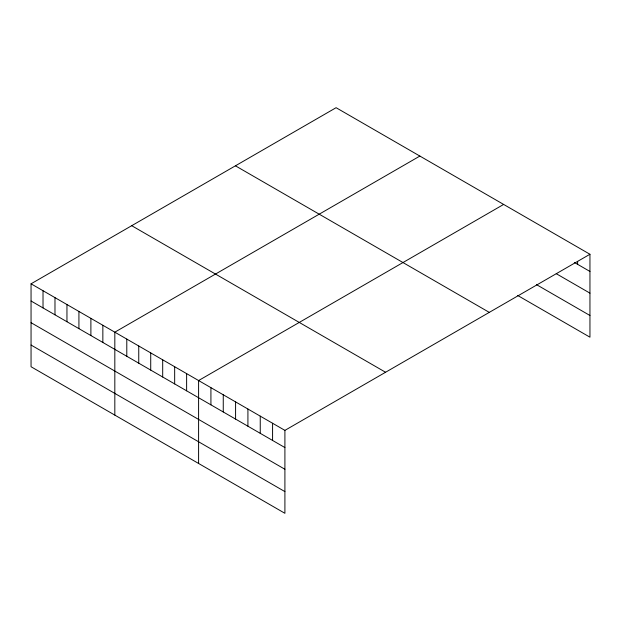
<?xml version="1.0" encoding="UTF-8"?>
<svg xmlns="http://www.w3.org/2000/svg" width="621" height="621" viewBox="0 0 621 621"><rect width="100%" height="100%" fill="white"/><g stroke="black" fill="none" stroke-linecap="round" stroke-linejoin="round"><path stroke-width="0.93" d="M589.95 254.261L284.907 430.376L284.907 513.303L31.05 366.739L31.05 283.813L336.093 107.697L589.95 254.261L589.95 337.187L517.611 295.425M419.866 156.065L114.823 332.181L114.823 415.1M503.639 204.433L198.596 380.549L198.596 463.468M574.332 262.435L589.95 271.455M556.245 273.682L589.95 293.143M536.521 284.643L589.95 315.491M235.429 165.815L489.286 312.379M131.714 225.695L385.571 372.258M31.05 283.813L284.907 430.376M31.05 301.006L284.907 447.562M31.05 322.695L284.907 469.259M31.05 345.043L284.907 491.607M577.623 261.464L577.623 264.329M272.58 423.258L272.58 440.444M260.246 416.14L260.246 433.326M247.919 409.022L247.919 426.208M235.584 401.903L235.584 419.09M223.257 394.785L223.257 411.971M210.923 387.667L210.923 404.853M186.626 373.64L186.626 390.826M174.664 366.724L174.664 383.918M162.694 359.815L162.694 377.009M150.724 352.907L150.724 370.1M138.755 345.998L138.755 363.184M126.793 339.089L126.793 356.275M102.853 325.272L102.853 342.458M90.891 318.363L90.891 335.55M78.921 311.455L78.921 328.641M66.952 304.546L66.952 321.732M54.982 297.63L54.982 314.824M43.02 290.721L43.02 307.915"/></g></svg>
